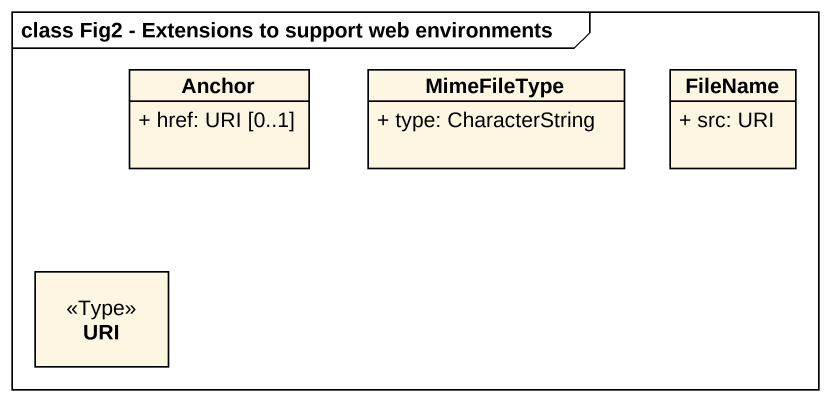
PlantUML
@startuml
mainframe class Fig2 - Extensions to support web environments
hide circle
hide empty members
skinparam classAttributeIconSize 0
class Anchor {
  + href: URI [0..1]
}
class MimeFileType {
  + type: CharacterString
}
class FileName {
  + src: URI
}
class URI <<Type>>
@enduml
